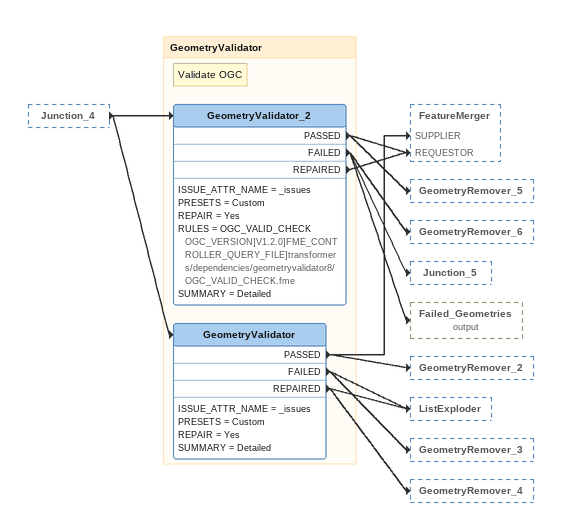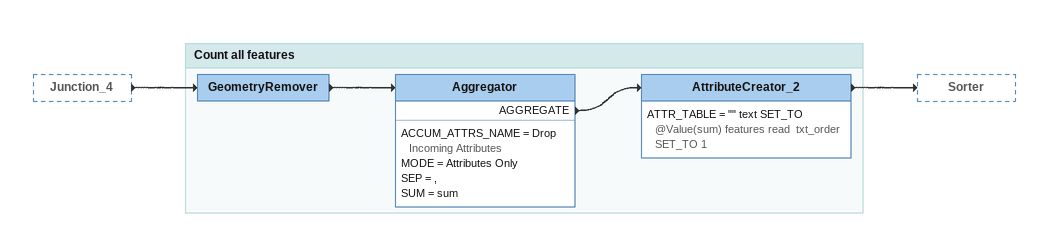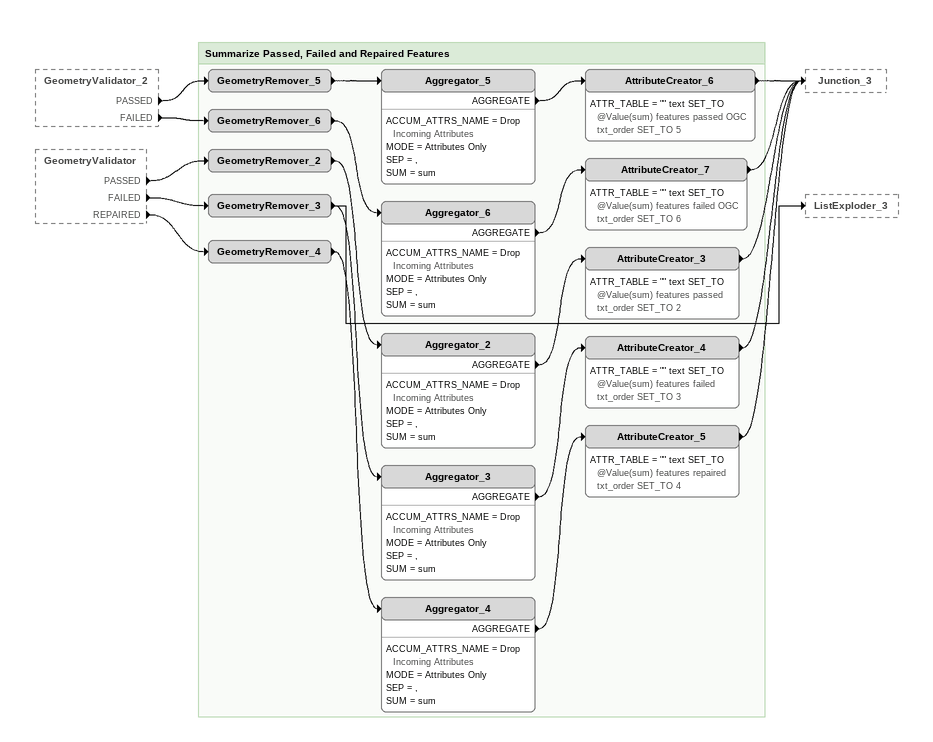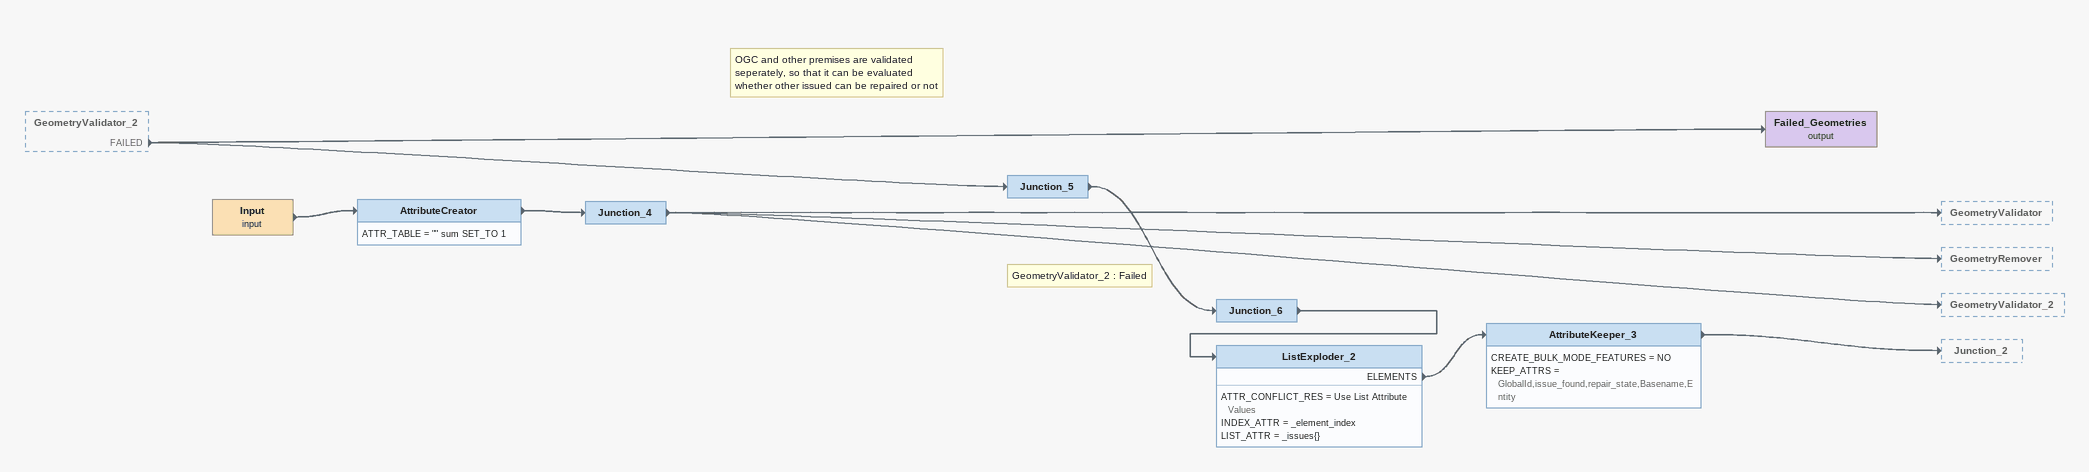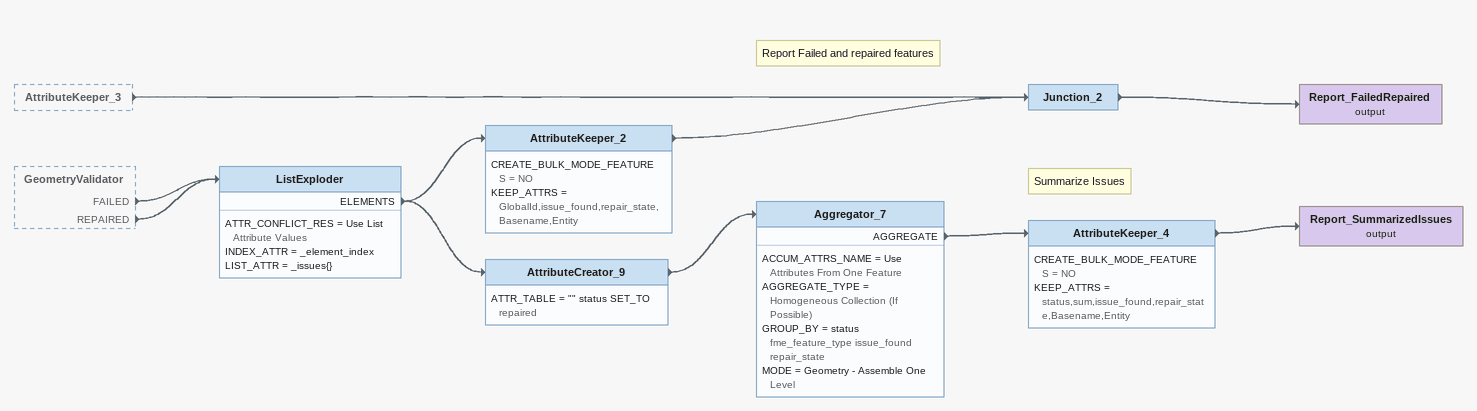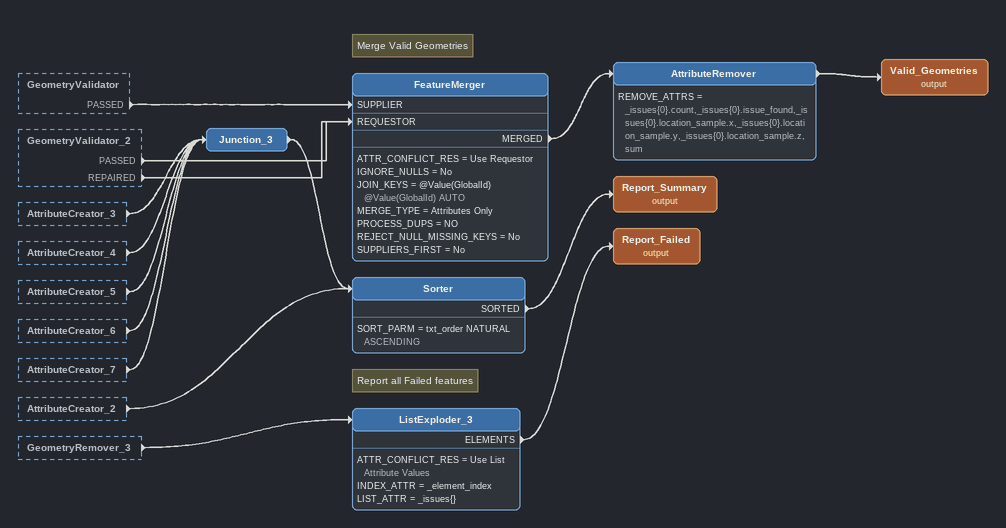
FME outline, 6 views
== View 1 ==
Junction_4 [outside]
    -> GeometryValidator
    -> GeometryValidator_2

Bookmark: GeometryValidator
Note: Validate OGC
GeometryValidator_2
    ISSUE_ATTR_NAME = _issues
    PRESETS = Custom
    REPAIR = Yes
    RULES = OGC_VALID_CHECK OGC_VERSION]V1.2.0]FME_CONTROLLER_QUERY_FILE]transformers/dependencies/geometryvalidator8/OGC_VALID_CHECK.fme
    SUMMARY = Detailed
    PASSED -> GeometryRemover_5
    PASSED -> FeatureMerger [REQUESTOR]
    FAILED -> GeometryRemover_6
    FAILED -> Junction_5
    FAILED -> Failed_Geometries (output)
    REPAIRED -> FeatureMerger [REQUESTOR]
GeometryValidator
    ISSUE_ATTR_NAME = _issues
    PRESETS = Custom
    REPAIR = Yes
    SUMMARY = Detailed
    PASSED -> GeometryRemover_2
    PASSED -> FeatureMerger [SUPPLIER]
    FAILED -> ListExploder
    FAILED -> GeometryRemover_3
    REPAIRED -> ListExploder
    REPAIRED -> GeometryRemover_4

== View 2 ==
Junction_4 [outside]
    -> GeometryRemover

Bookmark: Count all features
GeometryRemover
    -> Aggregator
Aggregator
    ACCUM_ATTRS_NAME = Drop Incoming Attributes
    MODE = Attributes Only
    SEP = ,
    SUM = sum
    AGGREGATE -> AttributeCreator_2
AttributeCreator_2
    ATTR_TABLE = "" text SET_TO @Value(sum) features read  txt_order SET_TO 1
    -> Sorter

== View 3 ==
GeometryValidator_2 [outside]
    PASSED -> GeometryRemover_5
    FAILED -> GeometryRemover_6
GeometryValidator [outside]
    PASSED -> GeometryRemover_2
    FAILED -> GeometryRemover_3
    REPAIRED -> GeometryRemover_4

Bookmark: Summarize Passed, Failed and Repaired Features
GeometryRemover_5
    -> Aggregator_5
Aggregator_5
    ACCUM_ATTRS_NAME = Drop Incoming Attributes
    MODE = Attributes Only
    SEP = ,
    SUM = sum
    AGGREGATE -> AttributeCreator_6
AttributeCreator_6
    ATTR_TABLE = "" text SET_TO @Value(sum) features passed OGC  txt_order SET_TO 5
    -> Junction_3
GeometryRemover_6
    -> Aggregator_6
Aggregator_6
    ACCUM_ATTRS_NAME = Drop Incoming Attributes
    MODE = Attributes Only
    SEP = ,
    SUM = sum
    AGGREGATE -> AttributeCreator_7
AttributeCreator_7
    ATTR_TABLE = "" text SET_TO @Value(sum) features failed OGC  txt_order SET_TO 6
    -> Junction_3
GeometryRemover_2
    -> Aggregator_2
Aggregator_2
    ACCUM_ATTRS_NAME = Drop Incoming Attributes
    MODE = Attributes Only
    SEP = ,
    SUM = sum
    AGGREGATE -> AttributeCreator_3
AttributeCreator_3
    ATTR_TABLE = "" text SET_TO @Value(sum) features passed  txt_order SET_TO 2
    -> Junction_3
GeometryRemover_3
    -> Aggregator_3
    -> ListExploder_3
Aggregator_3
    ACCUM_ATTRS_NAME = Drop Incoming Attributes
    MODE = Attributes Only
    SEP = ,
    SUM = sum
    AGGREGATE -> AttributeCreator_4
AttributeCreator_4
    ATTR_TABLE = "" text SET_TO @Value(sum) features failed  txt_order SET_TO 3
    -> Junction_3
GeometryRemover_4
    -> Aggregator_4
Aggregator_4
    ACCUM_ATTRS_NAME = Drop Incoming Attributes
    MODE = Attributes Only
    SEP = ,
    SUM = sum
    AGGREGATE -> AttributeCreator_5
AttributeCreator_5
    ATTR_TABLE = "" text SET_TO @Value(sum) features repaired  txt_order SET_TO 4
    -> Junction_3

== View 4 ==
GeometryValidator_2 [outside]
    FAILED -> Junction_5
    FAILED -> Failed_Geometries (output)
Input (input)
    -> AttributeCreator
AttributeCreator
    ATTR_TABLE = "" sum SET_TO 1
    -> Junction_4
Junction_4
    -> GeometryValidator
    -> GeometryRemover
    -> GeometryValidator_2
Failed_Geometries (output)
Note: OGC and other premises are validated seperately, so that it can be evaluated whether other issued can be repaired or not
Junction_5
    -> Junction_6
Note: GeometryValidator_2 : Failed
Junction_6
    -> ListExploder_2
ListExploder_2
    ATTR_CONFLICT_RES = Use List Attribute Values
    INDEX_ATTR = _element_index
    LIST_ATTR = _issues{}
    ELEMENTS -> AttributeKeeper_3
AttributeKeeper_3
    CREATE_BULK_MODE_FEATURES = NO
    KEEP_ATTRS = GlobalId,issue_found,repair_state,Basename,Entity
    -> Junction_2

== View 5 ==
AttributeKeeper_3 [outside]
    -> Junction_2
GeometryValidator [outside]
    FAILED -> ListExploder
    REPAIRED -> ListExploder
ListExploder
    ATTR_CONFLICT_RES = Use List Attribute Values
    INDEX_ATTR = _element_index
    LIST_ATTR = _issues{}
    ELEMENTS -> AttributeKeeper_2
    ELEMENTS -> AttributeCreator_9
AttributeKeeper_2
    CREATE_BULK_MODE_FEATURES = NO
    KEEP_ATTRS = GlobalId,issue_found,repair_state,Basename,Entity
    -> Junction_2
Note: Report Failed and repaired features
Junction_2
    -> Report_FailedRepaired (output)
Report_FailedRepaired (output)
AttributeCreator_9
    ATTR_TABLE = "" status SET_TO repaired
    -> Aggregator_7
Aggregator_7
    ACCUM_ATTRS_NAME = Use Attributes From One Feature
    AGGREGATE_TYPE = Homogeneous Collection (If Possible)
    GROUP_BY = status fme_feature_type issue_found repair_state
    MODE = Geometry - Assemble One Level
    AGGREGATE -> AttributeKeeper_4
Note: Summarize Issues
AttributeKeeper_4
    CREATE_BULK_MODE_FEATURES = NO
    KEEP_ATTRS = status,sum,issue_found,repair_state,Basename,Entity
    -> Report_SummarizedIssues (output)
Report_SummarizedIssues (output)

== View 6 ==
GeometryValidator [outside]
    PASSED -> FeatureMerger [SUPPLIER]
GeometryValidator_2 [outside]
    PASSED -> FeatureMerger [REQUESTOR]
    REPAIRED -> FeatureMerger [REQUESTOR]
AttributeCreator_3 [outside]
    -> Junction_3
AttributeCreator_4 [outside]
    -> Junction_3
AttributeCreator_5 [outside]
    -> Junction_3
AttributeCreator_6 [outside]
    -> Junction_3
AttributeCreator_7 [outside]
    -> Junction_3
AttributeCreator_2 [outside]
    -> Sorter
GeometryRemover_3 [outside]
    -> ListExploder_3
Note: Merge Valid Geometries
FeatureMerger
    ATTR_CONFLICT_RES = Use Requestor
    IGNORE_NULLS = No
    JOIN_KEYS = @Value(GlobalId) @Value(GlobalId) AUTO
    MERGE_TYPE = Attributes Only
    PROCESS_DUPS = NO
    REJECT_NULL_MISSING_KEYS = No
    SUPPLIERS_FIRST = No
    MERGED -> AttributeRemover
AttributeRemover
    REMOVE_ATTRS = _issues{0}.count,_issues{0}.issue_found,_issues{0}.location_sample.x,_issues{0}.location_sample.y,_issues{0}.location_sample.z,sum
    -> Valid_Geometries (output)
Valid_Geometries (output)
Note: Report all Failed features
ListExploder_3
    ATTR_CONFLICT_RES = Use List Attribute Values
    INDEX_ATTR = _element_index
    LIST_ATTR = _issues{}
    ELEMENTS -> Report_Failed (output)
Report_Failed (output)
Junction_3
    -> Sorter
Sorter
    SORT_PARM = txt_order NATURAL ASCENDING
    SORTED -> Report_Summary (output)
Report_Summary (output)
